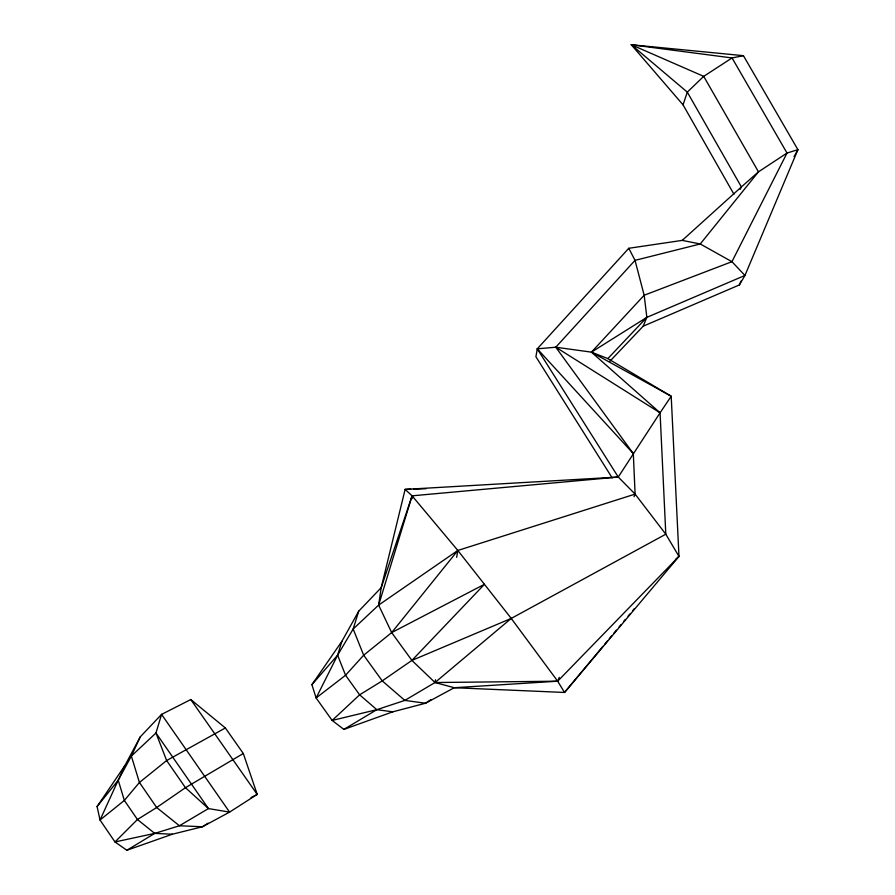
<?xml version="1.0" encoding="UTF-8"?>
<svg xmlns="http://www.w3.org/2000/svg" width="895" height="895" viewBox="0 0 895 895"><rect width="100%" height="100%" fill="white"/><g stroke="black" fill="none" stroke-linecap="round" stroke-linejoin="round"><path stroke-width="1.34" d="M612.191 477.896L535.915 356.747L537.269 348.837L555.773 347.215L591.438 352.149L607.85 358.604L671.205 396.239L678.981 556.41L557.674 681.207L454.257 687.718L425.528 703.235L392.771 711.827L343.87 729.403L332.157 720.441L316.114 697.977L337.616 655.185L353.167 628.995L378.63 605.098L381.214 587.646L405.122 489.397L618.255 477.046L635.103 494.107L665.802 534.203L678.981 556.41L564.544 692.462L454.257 687.718L435.015 682.527L411.901 660.409L391.674 632.597L378.63 605.098L412.092 495.83L405.122 489.397L410.682 489.218M435.496 679.775L435.015 682.527L404.842 700.405L376.829 709.668L332.157 720.441L359.622 694.822L382.232 680.894L411.901 660.409L511.235 618.423L665.802 534.203L660.074 412.808L671.205 396.239L591.438 352.149L644.165 295.249L731.942 261.687L787.018 153.045L797.915 149.678L743.432 55.68L631.299 44.75L683.053 104.849L733.956 194.282M456.651 557.339L457.837 550.459L412.092 495.83L381.214 587.646L358.727 611.162L341.901 641.312L311.896 684.664L316.114 697.977L345.559 675.266L363.672 655.207L391.674 632.597L484.43 584.312L411.901 660.409M311.896 684.664L337.616 655.185L341.901 641.312M358.727 611.162L353.167 628.995L363.672 655.207L382.232 680.894L404.842 700.405L425.528 703.235L430.998 699.61M683.053 104.849L687.304 92.129L703.705 76.355L732.054 57.951L743.432 55.68M559.274 677.336L557.674 681.207L564.544 692.462L603.006 646.268M634.04 496.68L635.103 494.107L633.324 453.631L555.773 347.215L635.025 260.356L700.248 243.977L758.468 171.84L787.018 153.045L732.054 57.951L631.299 44.75L635.394 48.453M643.181 326.205L646.861 317.356L644.165 295.249L635.025 260.356L628.793 248.284L682.236 240.386L700.248 243.977L731.942 261.687L744.953 275.459L739.371 284.934L643.181 326.205L609.831 361.311M739.371 284.934L741.004 281.075M225.372 727.971L166.649 760.549L139.43 782.465L124.36 800.421L100.039 820.021L124.998 765.359L140.258 736.865L161.57 714.4L190.78 699.543L225.372 727.971L243.306 753.512L257.212 794.391L229.59 812.112L202.471 826.756L172.388 834.207L126.889 850.25L114.985 841.96L100.039 820.021L97.085 806.563L124.998 765.359M140.258 736.865L131.364 756.074L118.23 780.227L97.085 806.563M740.199 189.371L741.396 186.932L758.468 171.84L703.705 76.355L631.299 44.75L687.304 92.129L741.396 186.932L682.236 240.386M794.033 156.681L797.915 149.678L744.953 275.459L646.861 317.356L591.438 352.149L660.074 412.808L618.255 477.046L412.092 495.83L412.17 498.616M391.674 632.597L457.837 550.459L635.103 494.107M604.796 644.12L607.481 640.898M609.271 638.75L611.956 635.528M613.735 633.38L616.42 630.158M619.105 626.936L620.895 624.788M623.58 621.555L625.37 619.407M628.055 616.185L629.845 614.037M632.53 610.815L634.309 608.667M618.255 477.046L537.269 348.837L628.793 248.284M607.85 358.604L646.861 317.356M675.445 559.543L678.981 556.41M511.235 618.423L435.015 682.527L557.674 681.207L511.235 618.423L457.837 550.459L378.63 605.098M208.155 823.131L202.471 826.756L179.425 825.761L154.734 833.402L114.985 841.96L137.45 819.507L156.681 807.525L185.466 787.689L243.306 753.512M126.889 850.25L154.734 833.402L172.388 834.207M343.87 729.403L376.829 709.668L392.771 711.827M251.059 797.557L257.212 794.391L190.78 699.543M413.468 489.129L425.986 488.726M555.773 347.215L660.074 412.808M154.734 833.402L137.45 819.507L124.36 800.421L118.23 780.227M376.829 709.668L359.622 694.822L345.559 675.266L337.616 655.185M537.269 348.837L633.324 453.631M161.57 714.4L155.976 732.994L131.364 756.074L139.43 782.465L156.681 807.525L179.425 825.761L208.434 808.577L229.59 812.112L161.57 714.4M208.434 808.577L185.466 787.689L166.649 760.549L155.976 732.994L208.434 808.577"/></g></svg>
